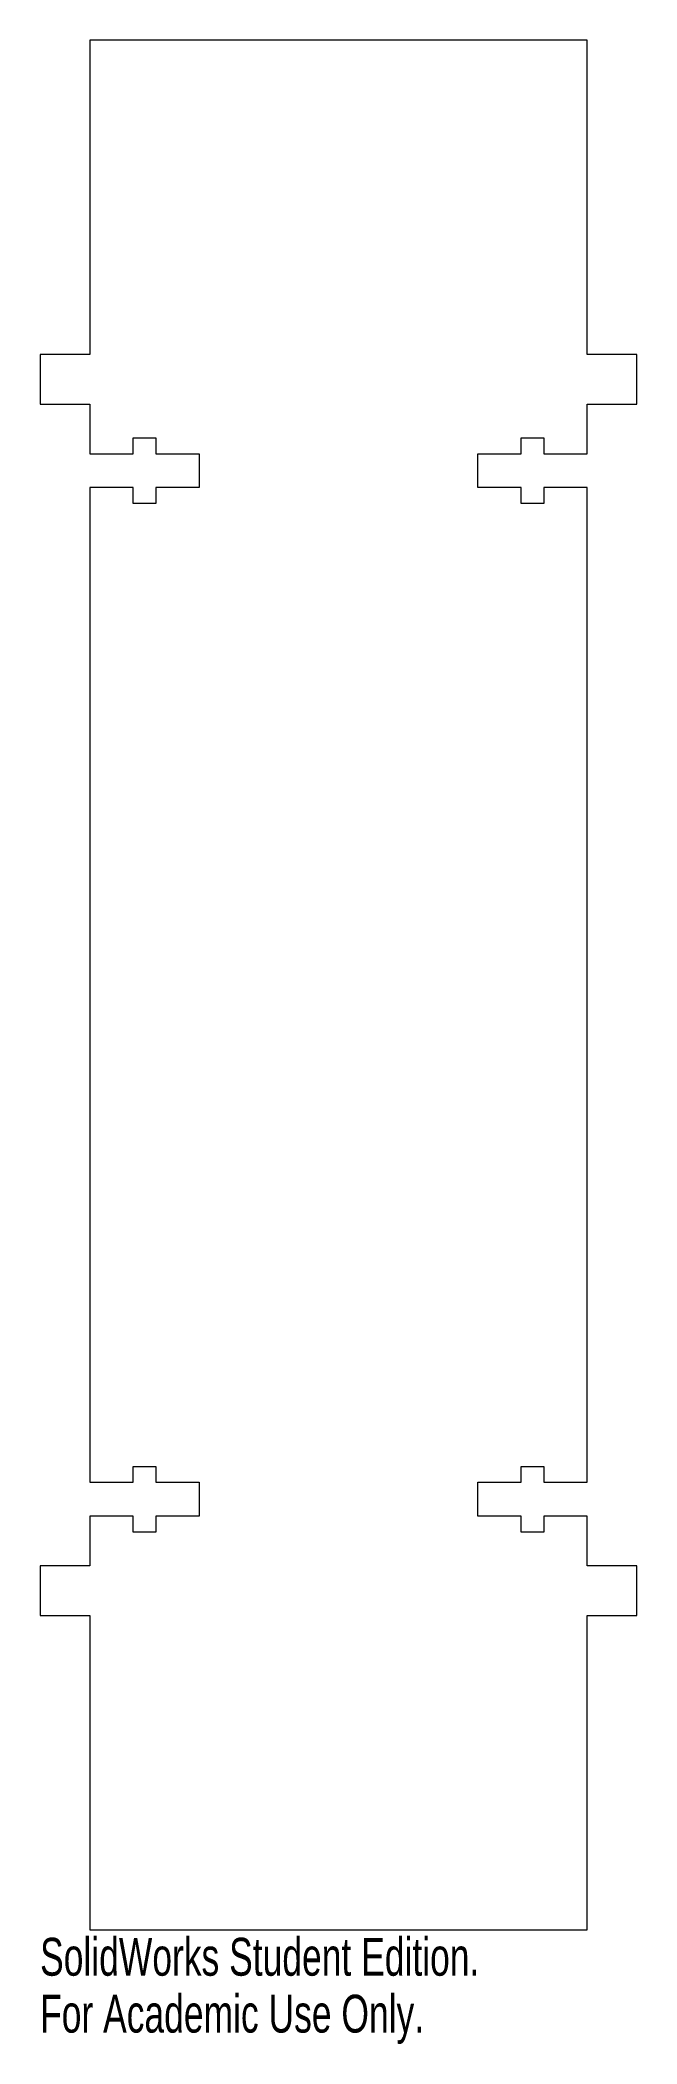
# Model space of a CAD drawing. Header units: inches. Extents: x -1.5 to 1.5, y -5.3 to 4.8.
import ezdxf

# ---------------------------------------------------------------- set-up
doc = ezdxf.new("R2010")
doc.units = ezdxf.units.IN
doc.header["$MEASUREMENT"] = 0
doc.styles.add('SLDTEXTSTYLE0', font='TXT', dxfattribs={"width": 0.7})

msp = doc.modelspace()

# ---------------------------------------------------------------- linework, layer by layer
at = {"color": 7, "linetype": 'Continuous', "lineweight": 15}
for p, q in [((1.25, 4.75), (-1.25, 4.75)), ((-1.25, 4.75), (-1.25, 3.17)), ((1.25, 3.17), (1.25, 4.75)), ((-1.25, 3.17), (-1.5, 3.17)), ((-1.5, 3.17), (-1.5, 2.92)), ((1.5, 3.17), (1.25, 3.17)), ((1.5, 2.92), (1.5, 3.17)), ((-1.5, 2.92), (-1.25, 2.92)), ((-1.25, 2.92), (-1.25, 2.67)), ((1.25, 2.67), (1.25, 2.92)), ((1.25, 2.92), (1.5, 2.92)), ((-1.032, 2.67), (-1.032, 2.75)), ((-1.032, 2.75), (-0.918, 2.75)), ((-0.918, 2.75), (-0.918, 2.67)), ((0.918, 2.67), (0.918, 2.75)), ((0.918, 2.75), (1.032, 2.75)), ((1.032, 2.75), (1.032, 2.67)), ((-1.25, 2.67), (-1.032, 2.67)), ((-0.918, 2.67), (-0.7, 2.67)), ((-0.7, 2.67), (-0.7, 2.5)), ((0.7, 2.5), (0.7, 2.67)), ((0.7, 2.67), (0.918, 2.67)), ((1.032, 2.67), (1.25, 2.67)), ((-1.032, 2.5), (-1.25, 2.5)), ((-1.25, 2.5), (-1.25, -2.5)), ((-1.032, 2.42), (-1.032, 2.5)), ((-0.918, 2.42), (-1.032, 2.42)), ((-0.7, 2.5), (-0.918, 2.5)), ((-0.918, 2.5), (-0.918, 2.42)), ((0.918, 2.5), (0.7, 2.5)), ((0.918, 2.42), (0.918, 2.5)), ((1.032, 2.42), (0.918, 2.42)), ((1.25, 2.5), (1.032, 2.5)), ((1.032, 2.5), (1.032, 2.42)), ((1.25, -2.5), (1.25, 2.5)), ((-1.25, -2.5), (-1.032, -2.5)), ((-1.032, -2.5), (-1.032, -2.42)), ((-1.032, -2.42), (-0.918, -2.42)), ((-0.918, -2.42), (-0.918, -2.5)), ((-0.918, -2.5), (-0.7, -2.5)), ((-0.7, -2.5), (-0.7, -2.67)), ((0.7, -2.67), (0.7, -2.5)), ((0.7, -2.5), (0.918, -2.5)), ((0.918, -2.5), (0.918, -2.42)), ((0.918, -2.42), (1.032, -2.42)), ((1.032, -2.42), (1.032, -2.5)), ((1.032, -2.5), (1.25, -2.5)), ((-1.032, -2.67), (-1.25, -2.67)), ((-1.25, -2.67), (-1.25, -2.92)), ((-1.032, -2.75), (-1.032, -2.67)), ((-0.7, -2.67), (-0.918, -2.67)), ((-0.918, -2.67), (-0.918, -2.75)), ((0.918, -2.67), (0.7, -2.67)), ((0.918, -2.75), (0.918, -2.67)), ((1.25, -2.67), (1.032, -2.67)), ((1.032, -2.67), (1.032, -2.75)), ((1.25, -2.92), (1.25, -2.67)), ((-0.918, -2.75), (-1.032, -2.75)), ((1.032, -2.75), (0.918, -2.75)), ((-1.25, -2.92), (-1.5, -2.92)), ((-1.5, -2.92), (-1.5, -3.17)), ((1.5, -2.92), (1.25, -2.92)), ((1.5, -3.17), (1.5, -2.92)), ((-1.5, -3.17), (-1.25, -3.17)), ((-1.25, -3.17), (-1.25, -4.75)), ((1.25, -4.75), (1.25, -3.17)), ((1.25, -3.17), (1.5, -3.17)), ((-1.25, -4.75), (1.25, -4.75))]:
    msp.add_line(p, q, dxfattribs=at)

# ---------------------------------------------------------------- texts
at = {"color": 7, "linetype": 'Continuous', "char_height": 0.1903, "attachment_point": 1, "style": 'SLDTEXTSTYLE0'}
for s, insert in [('SolidWorks Student Edition.', (-1.5, -4.79)), ('For Academic Use Only.', (-1.5, -5.076))]:
    msp.add_mtext(s, dxfattribs=dict(at, insert=insert))

doc.saveas('drawing.dxf')
